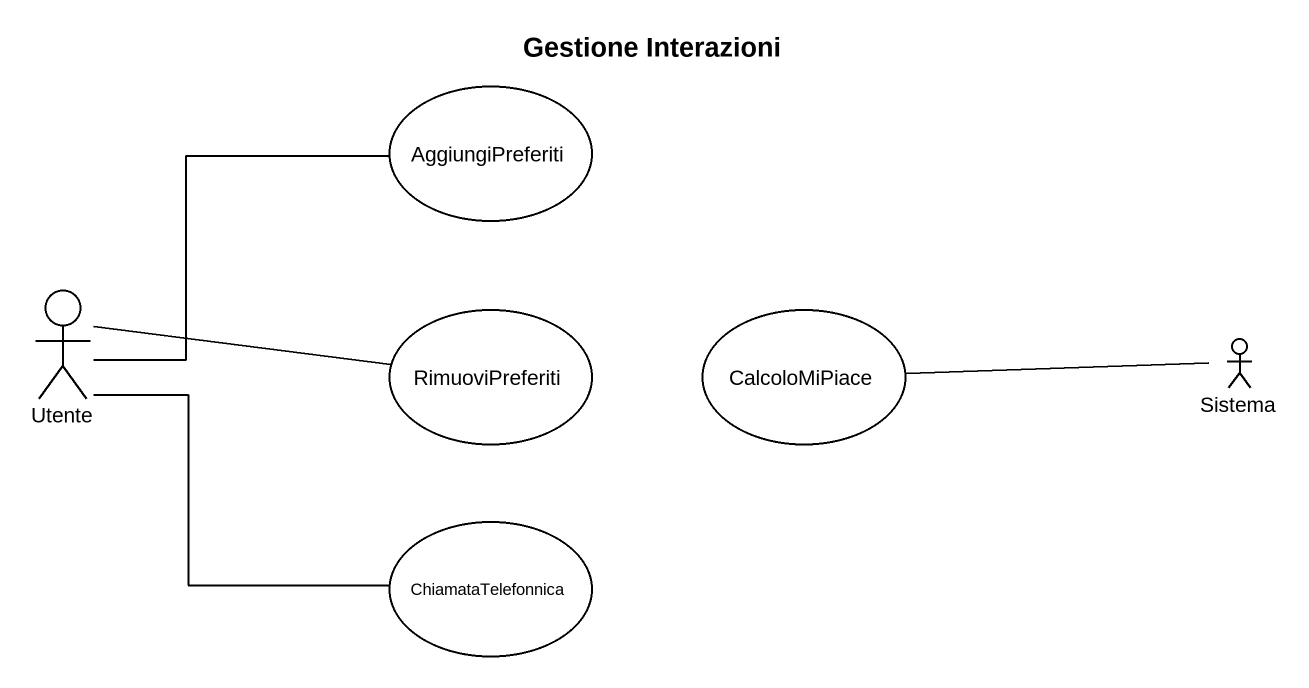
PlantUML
@startuml
title Gestione Interazioni
usecase AggiungiPreferiti
actor Utente
usecase RimuoviPreferiti
usecase CalcoloMiPiace
actor Sistema
usecase ChiamataTelefonnica
Utente -right- AggiungiPreferiti
Utente -right- RimuoviPreferiti
Utente -right- ChiamataTelefonnica
Sistema -left- CalcoloMiPiace
@enduml
